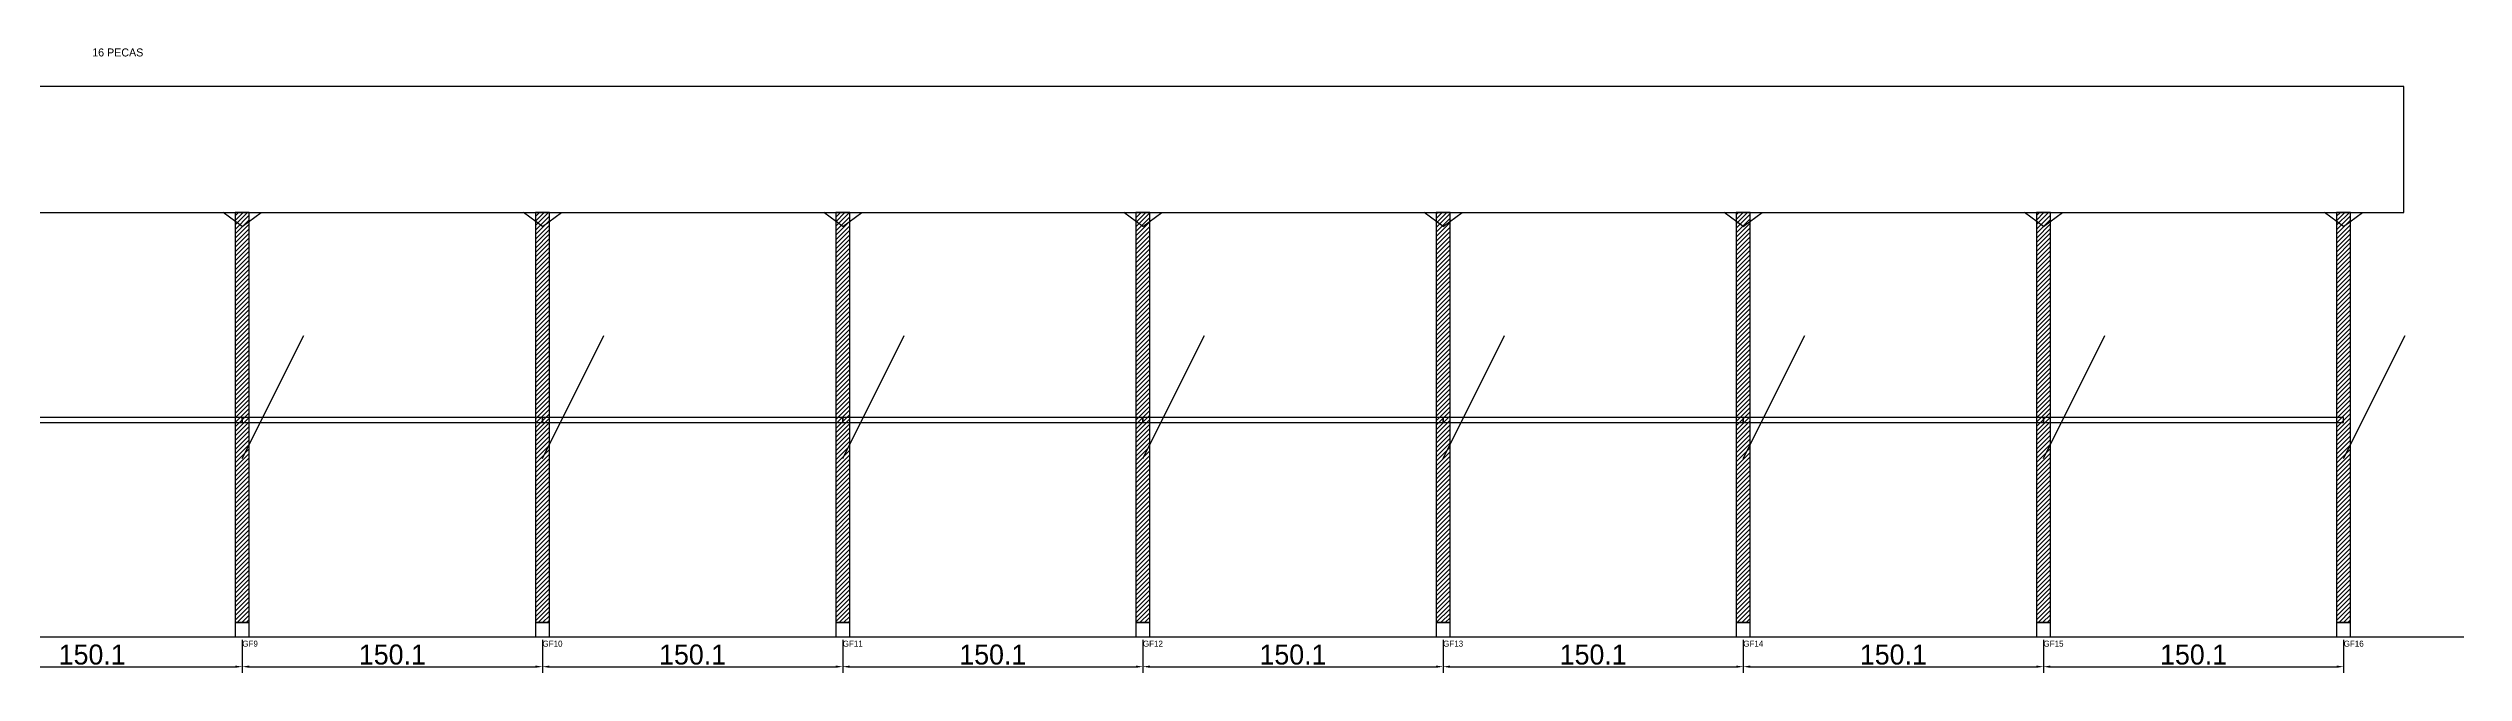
# Model space of a CAD drawing. Header units: metres. Extents: x -30 to 2341, y -25 to 308.
# Drawn here: x 1134 to 2341, y -25 to 287 of the extents above; entities that cross this region are included whole.
import ezdxf

# ---------------------------------------------------------------- set-up
doc = ezdxf.new("R2010")
doc.units = ezdxf.units.M
for name, color, linetype in [('BARRA_ANCORAGEM', 1, 'Continuous'), ('COTA', 241, 'Continuous'), ('GARFOS OK', 3, 'Continuous'), ('NOME DA VIGA', 6, 'Continuous'), ('SARR_7x7', 40, 'Continuous'), ('TIRAS REESCORAMENTO', 252, 'Continuous'), ('VIGAS', 3, 'Continuous')]:
    doc.layers.add(name, color=color, linetype=linetype)
doc.dimstyles.new('EZ DXF', dxfattribs={"dimtxt": 10, "dimasz": 3.5, "dimexe": 3, "dimexo": 1.5, "dimgap": 1, "dimtad": 1, "dimdec": 1, "dimdsep": 46, "dimcen": 2.5, "dimazin": 3, "dimtfac": 1, "dimtmove": 0, "dimatfit": 3})

msp = doc.modelspace()

# ---------------------------------------------------------------- hatches: boundary and pattern name
at = {"layer": 'COTA'}
h = msp.add_hatch(dxfattribs=at)
h.set_pattern_fill('ANSI31', scale=0.5)
h.paths.add_polyline_path([(1227.07, 0), (1234.07, 0), (1234.07, 205), (1227.07, 205)])
h = msp.add_hatch(dxfattribs=at)
h.set_pattern_fill('ANSI31', scale=0.5)
h.paths.add_polyline_path([(1377.14, 0), (1384.14, 0), (1384.14, 205), (1377.14, 205)])
h = msp.add_hatch(dxfattribs=at)
h.set_pattern_fill('ANSI31', scale=0.5)
h.paths.add_polyline_path([(1527.22, 0), (1534.22, 0), (1534.22, 205), (1527.22, 205)])
h = msp.add_hatch(dxfattribs=at)
h.set_pattern_fill('ANSI31', scale=0.5)
h.paths.add_polyline_path([(1677.29, 0), (1684.29, 0), (1684.29, 205), (1677.29, 205)])
h = msp.add_hatch(dxfattribs=at)
h.set_pattern_fill('ANSI31', scale=0.5)
h.paths.add_polyline_path([(1827.36, 0), (1834.36, 0), (1834.36, 205), (1827.36, 205)])
h = msp.add_hatch(dxfattribs=at)
h.set_pattern_fill('ANSI31', scale=0.5)
h.paths.add_polyline_path([(1977.43, 0), (1984.43, 0), (1984.43, 205), (1977.43, 205)])
h = msp.add_hatch(dxfattribs=at)
h.set_pattern_fill('ANSI31', scale=0.5)
h.paths.add_polyline_path([(2127.5, 0), (2134.5, 0), (2134.5, 205), (2127.5, 205)])
h = msp.add_hatch(dxfattribs=at)
h.set_pattern_fill('ANSI31', scale=0.5)
h.paths.add_polyline_path([(2277.57, 0), (2284.57, 0), (2284.57, 205), (2277.57, 205)])

# ---------------------------------------------------------------- linework, layer by layer
at = {"layer": 'BARRA_ANCORAGEM'}
for p, q in [((1230.57, 82), (1261.32, 143.5)), ((1380.64, 82), (1411.39, 143.5)), ((1530.72, 82), (1561.47, 143.5)), ((1680.79, 82), (1711.54, 143.5)), ((1830.86, 82), (1861.61, 143.5)), ((1980.93, 82), (2011.68, 143.5)), ((2131, 82), (2161.75, 143.5)), ((2281.07, 82), (2311.82, 143.5))]:
    msp.add_line(p, q, dxfattribs=at)
at = {"layer": 'GARFOS OK'}
for p, q in [((1230.57, 198), (1221.07, 205)), ((1221.07, 205), (1240.07, 205)), ((1230.57, 198), (1240.07, 205)), ((1380.64, 198), (1371.14, 205)), ((1371.14, 205), (1390.14, 205)), ((1380.64, 198), (1390.14, 205)), ((1530.72, 198), (1521.22, 205)), ((1521.22, 205), (1540.22, 205)), ((1530.72, 198), (1540.22, 205)), ((1680.79, 198), (1671.29, 205)), ((1671.29, 205), (1690.29, 205)), ((1680.79, 198), (1690.29, 205)), ((1830.86, 198), (1821.36, 205)), ((1821.36, 205), (1840.36, 205)), ((1830.86, 198), (1840.36, 205)), ((1980.93, 198), (1971.43, 205)), ((1971.43, 205), (1990.43, 205)), ((1980.93, 198), (1990.43, 205)), ((2131, 198), (2121.5, 205)), ((2121.5, 205), (2140.5, 205)), ((2131, 198), (2140.5, 205)), ((2281.07, 198), (2271.57, 205)), ((2271.57, 205), (2290.57, 205)), ((2281.07, 198), (2290.57, 205))]:
    msp.add_line(p, q, dxfattribs=at)
at = {"layer": 'GARFOS OK', "linetype": 'CONTINUOUS'}
msp.add_line((-30, -7), (2341.07, -7), dxfattribs=at)
at = {"layer": 'GARFOS OK'}
for points in [[(1227.07, 0), (1234.07, 0), (1234.07, 205), (1227.07, 205), (1227.07, 0)], [(1377.14, 0), (1384.14, 0), (1384.14, 205), (1377.14, 205), (1377.14, 0)], [(1527.22, 0), (1534.22, 0), (1534.22, 205), (1527.22, 205), (1527.22, 0)], [(1677.29, 0), (1684.29, 0), (1684.29, 205), (1677.29, 205), (1677.29, 0)], [(1827.36, 0), (1834.36, 0), (1834.36, 205), (1827.36, 205), (1827.36, 0)], [(1977.43, 0), (1984.43, 0), (1984.43, 205), (1977.43, 205), (1977.43, 0)], [(2127.5, 0), (2134.5, 0), (2134.5, 205), (2127.5, 205), (2127.5, 0)], [(2277.57, 0), (2284.57, 0), (2284.57, 205), (2277.57, 205), (2277.57, 0)]]:
    msp.add_lwpolyline(points, dxfattribs=at)
at = {"layer": 'SARR_7x7'}
for points in [[(1227.07, -7), (1234.07, -7), (1234.07, 0), (1227.07, 0), (1227.07, -7)], [(1377.14, -7), (1384.14, -7), (1384.14, 0), (1377.14, 0), (1377.14, -7)], [(1527.22, -7), (1534.22, -7), (1534.22, 0), (1527.22, 0), (1527.22, -7)], [(1677.29, -7), (1684.29, -7), (1684.29, 0), (1677.29, 0), (1677.29, -7)], [(1827.36, -7), (1834.36, -7), (1834.36, 0), (1827.36, 0), (1827.36, -7)], [(1977.43, -7), (1984.43, -7), (1984.43, 0), (1977.43, 0), (1977.43, -7)], [(2127.5, -7), (2134.5, -7), (2134.5, 0), (2127.5, 0), (2127.5, -7)], [(2277.57, -7), (2284.57, -7), (2284.57, 0), (2277.57, 0), (2277.57, -7)]]:
    msp.add_lwpolyline(points, dxfattribs=at)
at = {"layer": 'TIRAS REESCORAMENTO'}
for points in [[(1080.5, 100), (1230.57, 100), (1230.57, 102.5), (1080.5, 102.5), (1080.5, 100)], [(1230.57, 100), (1380.64, 100), (1380.64, 102.5), (1230.57, 102.5), (1230.57, 100)], [(1380.64, 100), (1530.72, 100), (1530.72, 102.5), (1380.64, 102.5), (1380.64, 100)], [(1530.72, 100), (1680.79, 100), (1680.79, 102.5), (1530.72, 102.5), (1530.72, 100)], [(1680.79, 100), (1830.86, 100), (1830.86, 102.5), (1680.79, 102.5), (1680.79, 100)], [(1830.86, 100), (1980.93, 100), (1980.93, 102.5), (1830.86, 102.5), (1830.86, 100)], [(1980.93, 100), (2131, 100), (2131, 102.5), (1980.93, 102.5), (1980.93, 100)], [(2131, 100), (2281.07, 100), (2281.07, 102.5), (2131, 102.5), (2131, 100)]]:
    msp.add_lwpolyline(points, dxfattribs=at)
at = {"layer": 'VIGAS'}
msp.add_lwpolyline([(0, 205), (2311.07, 205), (2311.07, 268), (0, 268), (0, 205)], dxfattribs=at)

# ---------------------------------------------------------------- texts
at = {"layer": 'NOME DA VIGA'}
for s, height, p in [('16 PECAS', 4, (1155.54, 283)), ('GF9', 3, (1230.57, -12)), ('GF10', 3, (1380.64, -12)), ('GF11', 3, (1530.72, -12)), ('GF12', 3, (1680.79, -12)), ('GF13', 3, (1830.86, -12)), ('GF14', 3, (1980.93, -12)), ('GF15', 3, (2131, -12)), ('GF16', 3, (2281.07, -12))]:
    msp.add_text(s, height=height, dxfattribs=at).set_placement(p)

# ---------------------------------------------------------------- dimensions: what is measured, and where the dimension line sits
at = {"layer": 'COTA'}
for base, p1, p2 in [((1080.5, -22), (1080.5, -7), (1230.57, -7)), ((1230.57, -22), (1230.57, -7), (1380.64, -7)), ((1380.64, -22), (1380.64, -7), (1530.72, -7)), ((1530.72, -22), (1530.72, -7), (1680.79, -7)), ((1680.79, -22), (1680.79, -7), (1830.86, -7)), ((1830.86, -22), (1830.86, -7), (1980.93, -7)), ((1980.93, -22), (1980.93, -7), (2131, -7)), ((2131, -22), (2131, -7), (2281.07, -7))]:
    msp.add_linear_dim(base=base, p1=p1, p2=p2, dimstyle='EZ DXF', dxfattribs=at).render()

doc.saveas('drawing.dxf')
